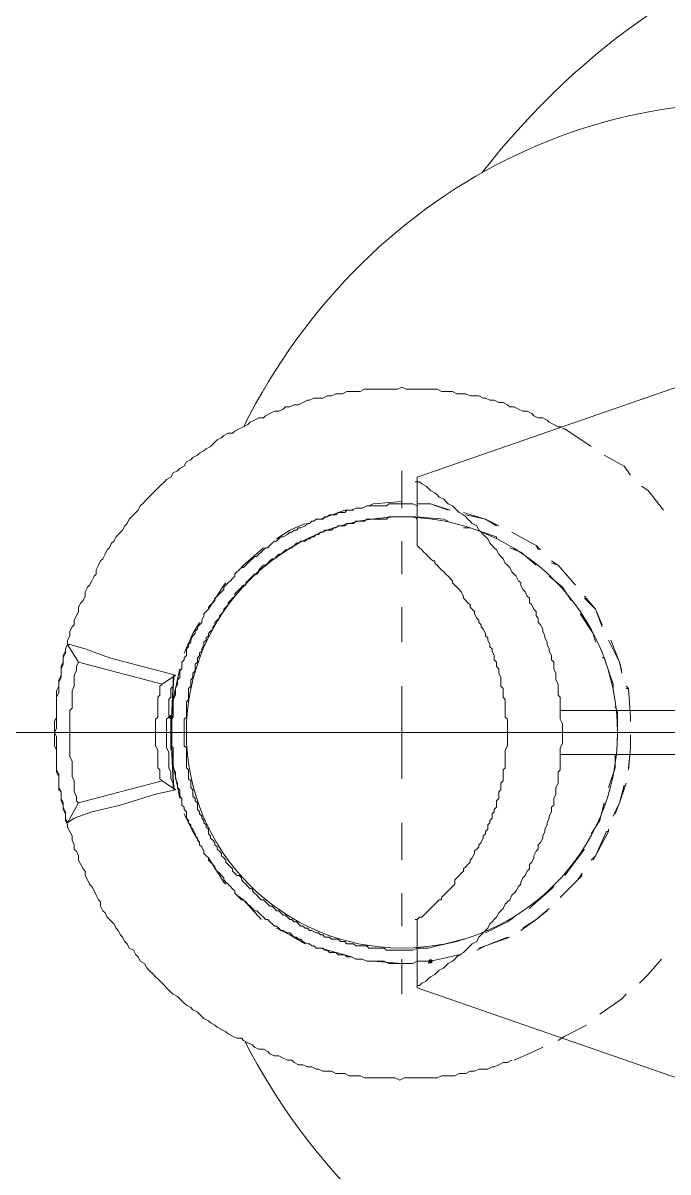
# Model space of a CAD drawing. Header units: millimetres. Extents: x 89051 to 218395, y -330386 to -125649.
# Drawn here: x 92514.2 to 92549.7, y -127045.3 to -126982.1 of the extents above; entities that cross this region are included whole.
import ezdxf

# ---------------------------------------------------------------- set-up
doc = ezdxf.new("R2010")
doc.units = ezdxf.units.MM
doc.header["$LTSCALE"] = 13
for name, pattern in [('1 实线', [0]), ('ACAD_ISO04W100', [30, 24, -3, 0, -3]), ('CENTER', [50.8, 31.75, -6.35, 6.35, -6.35])]:
    doc.linetypes.add(name, pattern=pattern)
doc.layers.get('0').update_dxf_attribs({"color": 1, "linetype": 'CENTER'})
doc.layers.add('C00-00-00', color=7, linetype='Continuous')
doc.layers.add('C00-00-FF', color=5, linetype='Continuous', true_color=0x0000ff)
doc.layers.add('标注、文本', color=3, linetype='Continuous', lineweight=25)

msp = doc.modelspace()

# ---------------------------------------------------------------- hatches: boundary and pattern name
at = {"layer": 'C00-00-00'}
h = msp.add_hatch(color=256, dxfattribs=at)
h.dxf.hatch_style = 2
h.paths.add_polyline_path([(92522.426, -127020.23), (92522.391, -127020.316), (92522.305, -127020.351), (92522.22, -127020.316), (92522.184, -127020.23), (92522.22, -127020.145), (92522.305, -127020.109), (92522.391, -127020.145)])
h = msp.add_hatch(color=256, dxfattribs=at)
h.dxf.hatch_style = 2
h.paths.add_polyline_path([(92536.705, -127033.662), (92536.67, -127033.748), (92536.584, -127033.783), (92536.499, -127033.748), (92536.463, -127033.662), (92536.499, -127033.577), (92536.584, -127033.541), (92536.67, -127033.577)])

# ---------------------------------------------------------------- linework, layer by layer
at = {"color": 7, "linetype": '1 实线', "lineweight": 0}
for centre, major_axis, ratio, start_param, end_param in [((92568.998, -127021.077), (0, 45.983), 0.866025, 2.304713, 7.120065), ((92553.767, -127021.077), (0, -34.608), 0.908418, 5.225125, 10.48821)]:
    msp.add_ellipse(centre, major_axis=major_axis, ratio=ratio, start_param=start_param, end_param=end_param, dxfattribs=at)
at = {"layer": 'C00-00-00', "lineweight": 15}
for points in [[(92558.85, -126999.054), (92535.858, -127007.04)], [(92543.845, -127004.257), (92543.603, -127004.257), (92543.361, -127004.136), (92543.119, -127004.015), (92542.998, -127003.894), (92542.756, -127003.773), (92542.514, -127003.773), (92542.272, -127003.652), (92542.151, -127003.531), (92541.909, -127003.41), (92541.667, -127003.41), (92541.424, -127003.289), (92541.182, -127003.168), (92540.94, -127003.168), (92540.819, -127003.047), (92540.577, -127002.926), (92540.335, -127002.926), (92540.093, -127002.805), (92539.851, -127002.805), (92539.609, -127002.684), (92539.488, -127002.684), (92539.246, -127002.563), (92539.004, -127002.563), (92538.762, -127002.563), (92538.52, -127002.442), (92538.278, -127002.442), (92538.036, -127002.442), (92537.794, -127002.321), (92537.552, -127002.321), (92537.31, -127002.321), (92537.189, -127002.321), (92536.947, -127002.2), (92536.705, -127002.2), (92536.463, -127002.2), (92536.221, -127002.2), (92535.979, -127002.2), (92535.737, -127002.2), (92535.495, -127002.2), (92535.253, -127002.2), (92535.011, -127002.079), (92534.769, -127002.2), (92534.527, -127002.2), (92534.406, -127002.2), (92534.164, -127002.2), (92533.922, -127002.2), (92533.68, -127002.2), (92533.438, -127002.2), (92533.196, -127002.2), (92532.954, -127002.2), (92532.712, -127002.321), (92532.47, -127002.321), (92532.228, -127002.321), (92531.986, -127002.321), (92531.744, -127002.442), (92531.623, -127002.442), (92531.381, -127002.442), (92531.139, -127002.563), (92530.897, -127002.563), (92530.655, -127002.684), (92530.413, -127002.684), (92530.171, -127002.684), (92529.929, -127002.805), (92529.808, -127002.805), (92529.566, -127002.926), (92529.324, -127003.047), (92529.082, -127003.047), (92528.84, -127003.168), (92528.598, -127003.168), (92528.477, -127003.289), (92528.235, -127003.41), (92527.993, -127003.41), (92527.751, -127003.531), (92527.509, -127003.652), (92527.388, -127003.773), (92527.146, -127003.773), (92526.904, -127003.894), (92526.662, -127004.015), (92526.541, -127004.136), (92526.299, -127004.257), (92526.057, -127004.378), (92525.815, -127004.499), (92525.694, -127004.62), (92525.451, -127004.62), (92525.209, -127004.741), (92525.088, -127004.862), (92524.846, -127004.983), (92524.725, -127005.104), (92524.483, -127005.346), (92524.241, -127005.467), (92524.12, -127005.588), (92523.878, -127005.709), (92523.757, -127005.83), (92523.515, -127005.951), (92523.394, -127006.072), (92523.152, -127006.193), (92523.031, -127006.435), (92522.789, -127006.556), (92522.668, -127006.677), (92522.426, -127006.798), (92522.305, -127007.04), (92522.063, -127007.161), (92521.942, -127007.282), (92521.7, -127007.524), (92521.579, -127007.645), (92521.458, -127007.766), (92521.216, -127008.008), (92521.095, -127008.129), (92520.974, -127008.25), (92520.732, -127008.493), (92520.611, -127008.614), (92520.49, -127008.856), (92520.369, -127008.977), (92520.127, -127009.219), (92520.006, -127009.34), (92519.885, -127009.582), (92519.764, -127009.703), (92519.643, -127009.945), (92519.522, -127010.066), (92519.28, -127010.308), (92519.159, -127010.55), (92519.038, -127010.671), (92518.917, -127010.913), (92518.796, -127011.034), (92518.675, -127011.276), (92518.554, -127011.518), (92518.433, -127011.639), (92518.312, -127011.881), (92518.191, -127012.123), (92518.191, -127012.365), (92518.07, -127012.486), (92517.949, -127012.728), (92517.828, -127012.97), (92517.707, -127013.091), (92517.586, -127013.333), (92517.586, -127013.575), (92517.465, -127013.817), (92517.344, -127013.938), (92517.223, -127014.18), (92517.223, -127014.422), (92517.102, -127014.664), (92516.981, -127014.906), (92516.981, -127015.148), (92516.86, -127015.269), (92516.739, -127015.511), (92516.739, -127015.753), (92516.618, -127015.995), (92516.618, -127016.237), (92516.497, -127016.479), (92516.497, -127016.6), (92516.376, -127016.842), (92516.376, -127017.084), (92516.376, -127017.326), (92516.255, -127017.568), (92516.255, -127017.81), (92516.255, -127018.052), (92516.134, -127018.294), (92516.134, -127018.536), (92516.134, -127018.778), (92516.134, -127018.899), (92516.013, -127019.141), (92516.013, -127019.383), (92516.013, -127019.625), (92516.013, -127019.867), (92516.013, -127020.109), (92516.013, -127020.351), (92516.013, -127020.593), (92516.013, -127020.835), (92515.892, -127021.077), (92516.013, -127021.319), (92516.013, -127021.561), (92516.013, -127021.682), (92516.013, -127021.924), (92516.013, -127022.166), (92516.013, -127022.408), (92516.013, -127022.65), (92516.013, -127022.892), (92516.013, -127023.134), (92516.134, -127023.376), (92516.134, -127023.618), (92516.134, -127023.86), (92516.134, -127024.102), (92516.255, -127024.345), (92516.255, -127024.466), (92516.255, -127024.708), (92516.376, -127024.95), (92516.376, -127025.192), (92516.497, -127025.434), (92516.497, -127025.676), (92516.497, -127025.918), (92516.618, -127026.16), (92516.618, -127026.281), (92516.739, -127026.523), (92516.86, -127026.765), (92516.86, -127027.007), (92516.981, -127027.249), (92516.981, -127027.491), (92517.102, -127027.612), (92517.223, -127027.854), (92517.223, -127028.096), (92517.344, -127028.338), (92517.465, -127028.58), (92517.586, -127028.701), (92517.586, -127028.943), (92517.707, -127029.185), (92517.828, -127029.427), (92517.949, -127029.548), (92518.07, -127029.79), (92518.191, -127030.032), (92518.312, -127030.274), (92518.433, -127030.395), (92518.433, -127030.637), (92518.554, -127030.879), (92518.675, -127031), (92518.796, -127031.242), (92518.917, -127031.363), (92519.159, -127031.605), (92519.28, -127031.847), (92519.401, -127031.968), (92519.522, -127032.21), (92519.643, -127032.331), (92519.764, -127032.573), (92519.885, -127032.694), (92520.006, -127032.936), (92520.248, -127033.057), (92520.369, -127033.299), (92520.49, -127033.42), (92520.611, -127033.662), (92520.853, -127033.783), (92520.974, -127034.025), (92521.095, -127034.146), (92521.337, -127034.388), (92521.458, -127034.509), (92521.579, -127034.63), (92521.821, -127034.872), (92521.942, -127034.993), (92522.063, -127035.114), (92522.305, -127035.356), (92522.426, -127035.477), (92522.668, -127035.598), (92522.789, -127035.719), (92523.031, -127035.961), (92523.152, -127036.082), (92523.394, -127036.203), (92523.515, -127036.324), (92523.757, -127036.445), (92523.878, -127036.566), (92524.12, -127036.808), (92524.362, -127036.929), (92524.483, -127037.05), (92524.725, -127037.171), (92524.846, -127037.292), (92525.088, -127037.413), (92525.33, -127037.534), (92525.451, -127037.655), (92525.694, -127037.776), (92525.936, -127037.897), (92526.178, -127037.897), (92526.299, -127038.018), (92526.541, -127038.139), (92526.783, -127038.26), (92526.904, -127038.381), (92527.146, -127038.502), (92527.388, -127038.502), (92527.63, -127038.623), (92527.751, -127038.744), (92527.993, -127038.865), (92528.235, -127038.865), (92528.477, -127038.986), (92528.719, -127039.107), (92528.961, -127039.107), (92529.082, -127039.228), (92529.324, -127039.349), (92529.566, -127039.349), (92529.808, -127039.47), (92530.05, -127039.47), (92530.292, -127039.591), (92530.413, -127039.591), (92530.655, -127039.712), (92530.897, -127039.712), (92531.139, -127039.712), (92531.381, -127039.833), (92531.623, -127039.833), (92531.865, -127039.833), (92532.107, -127039.954), (92532.349, -127039.954), (92532.591, -127039.954), (92532.712, -127039.954), (92532.954, -127040.075), (92533.196, -127040.075), (92533.438, -127040.075), (92533.68, -127040.075), (92533.922, -127040.075), (92534.164, -127040.075), (92534.406, -127040.075), (92534.648, -127040.075), (92534.89, -127040.197), (92535.132, -127040.075), (92535.374, -127040.075), (92535.495, -127040.075), (92535.737, -127040.075), (92535.979, -127040.075), (92536.221, -127040.075), (92536.463, -127040.075), (92536.705, -127040.075), (92536.947, -127040.075), (92537.189, -127039.954), (92537.431, -127039.954), (92537.673, -127039.954), (92537.915, -127039.954), (92538.157, -127039.833), (92538.278, -127039.833), (92538.52, -127039.833), (92538.762, -127039.712), (92539.004, -127039.712), (92539.246, -127039.591), (92539.488, -127039.591), (92539.73, -127039.591), (92539.972, -127039.47), (92540.093, -127039.47), (92540.335, -127039.349), (92540.577, -127039.228), (92540.819, -127039.228), (92541.061, -127039.107)], [(92543.966, -127004.378), (92543.845, -127004.378)], [(92545.418, -127005.346), (92543.966, -127004.378)], [(92547.233, -127006.435), (92546.144, -127005.83)], [(92547.596, -127006.919), (92547.233, -127006.435)], [(92535.858, -127034.993), (92535.979, -127034.993), (92536.1, -127034.872), (92536.342, -127034.751), (92536.463, -127034.63), (92536.584, -127034.509), (92536.826, -127034.388), (92536.947, -127034.267), (92537.068, -127034.146), (92537.31, -127034.025), (92537.431, -127033.904), (92537.552, -127033.783), (92537.794, -127033.662), (92537.915, -127033.541), (92538.036, -127033.42), (92538.157, -127033.299), (92538.399, -127033.178), (92538.52, -127033.057), (92538.641, -127032.936), (92538.762, -127032.815), (92538.883, -127032.694), (92539.125, -127032.573), (92539.246, -127032.331), (92539.367, -127032.21), (92539.488, -127032.089), (92539.609, -127031.968), (92539.73, -127031.847), (92539.851, -127031.605), (92539.972, -127031.484), (92540.093, -127031.363), (92540.214, -127031.242), (92540.335, -127031), (92540.456, -127030.879), (92540.577, -127030.758), (92540.698, -127030.516), (92540.819, -127030.395), (92540.94, -127030.274), (92541.061, -127030.032), (92541.182, -127029.911), (92541.303, -127029.79), (92541.424, -127029.548), (92541.546, -127029.427), (92541.546, -127029.306), (92541.667, -127029.064), (92541.788, -127028.943), (92541.909, -127028.701), (92542.03, -127028.58), (92542.03, -127028.338), (92542.151, -127028.217), (92542.272, -127027.975), (92542.272, -127027.854), (92542.393, -127027.612), (92542.514, -127027.491), (92542.514, -127027.249), (92542.635, -127027.128), (92542.756, -127026.886), (92542.756, -127026.765), (92542.877, -127026.523), (92542.877, -127026.402), (92542.998, -127026.16), (92542.998, -127026.039), (92543.119, -127025.797), (92543.119, -127025.676), (92543.24, -127025.434), (92543.24, -127025.192), (92543.361, -127025.071), (92543.361, -127024.829), (92543.361, -127024.708), (92543.482, -127024.466), (92543.482, -127024.224), (92543.482, -127024.102), (92543.603, -127023.86), (92543.603, -127023.739), (92543.603, -127023.497), (92543.603, -127023.255), (92543.724, -127023.134), (92543.724, -127022.892), (92543.724, -127022.771), (92543.724, -127022.529), (92543.724, -127022.287), (92543.724, -127022.166), (92543.724, -127021.924), (92543.845, -127021.682), (92543.845, -127021.561), (92543.845, -127021.319), (92543.845, -127021.198), (92543.845, -127020.956), (92543.845, -127020.714), (92543.845, -127020.593), (92543.724, -127020.351), (92543.724, -127020.109), (92543.724, -127019.988), (92543.724, -127019.746), (92543.724, -127019.504), (92543.724, -127019.383), (92543.724, -127019.141), (92543.603, -127019.02), (92543.603, -127018.778), (92543.603, -127018.536), (92543.603, -127018.415), (92543.482, -127018.173), (92543.482, -127018.052), (92543.482, -127017.81), (92543.361, -127017.568), (92543.361, -127017.447), (92543.361, -127017.205), (92543.24, -127017.084), (92543.24, -127016.842), (92543.119, -127016.6), (92543.119, -127016.479), (92542.998, -127016.237), (92542.998, -127016.116), (92542.877, -127015.874), (92542.877, -127015.753), (92542.756, -127015.511), (92542.756, -127015.39), (92542.635, -127015.148), (92542.514, -127015.027), (92542.514, -127014.785), (92542.393, -127014.664), (92542.393, -127014.422), (92542.272, -127014.301), (92542.151, -127014.059), (92542.03, -127013.938), (92542.03, -127013.696), (92541.909, -127013.575), (92541.788, -127013.333), (92541.667, -127013.212), (92541.546, -127012.97), (92541.546, -127012.849), (92541.424, -127012.728), (92541.303, -127012.486), (92541.182, -127012.365), (92541.061, -127012.244), (92540.94, -127012.002), (92540.819, -127011.881), (92540.698, -127011.76), (92540.577, -127011.518), (92540.456, -127011.397), (92540.335, -127011.276), (92540.214, -127011.034), (92540.093, -127010.913), (92539.972, -127010.792), (92539.851, -127010.671), (92539.73, -127010.429), (92539.609, -127010.308), (92539.488, -127010.187), (92539.367, -127010.066), (92539.246, -127009.945), (92539.125, -127009.703), (92538.883, -127009.582), (92538.762, -127009.461), (92538.641, -127009.34), (92538.52, -127009.219), (92538.399, -127009.098), (92538.157, -127008.977), (92538.036, -127008.856), (92537.915, -127008.735), (92537.794, -127008.614), (92537.552, -127008.493), (92537.431, -127008.372), (92537.31, -127008.25), (92537.068, -127008.129), (92536.947, -127008.008), (92536.826, -127007.887), (92536.584, -127007.766), (92536.463, -127007.645), (92536.342, -127007.524), (92536.1, -127007.403), (92535.979, -127007.282), (92535.858, -127007.282), (92535.737, -127007.282)], [(92535.858, -127007.04), (92535.858, -127007.161)], [(92535.858, -127007.161), (92535.858, -127010.792)], [(92548.564, -127007.766), (92548.201, -127007.524)], [(92549.411, -127008.856), (92548.564, -127007.766)], [(92535.858, -127033.662), (92535.616, -127033.783), (92535.495, -127033.783), (92535.374, -127033.783), (92535.132, -127033.783), (92535.011, -127033.783), (92534.89, -127033.783), (92534.769, -127033.783), (92534.527, -127033.783), (92534.406, -127033.783), (92534.285, -127033.783), (92534.043, -127033.662), (92533.922, -127033.662), (92533.801, -127033.662), (92533.68, -127033.662), (92533.438, -127033.662), (92533.317, -127033.662), (92533.196, -127033.662), (92533.075, -127033.662), (92532.833, -127033.541), (92532.712, -127033.541), (92532.591, -127033.541), (92532.47, -127033.541), (92532.228, -127033.42), (92532.107, -127033.42), (92531.986, -127033.42), (92531.865, -127033.299), (92531.623, -127033.299), (92531.502, -127033.299), (92531.381, -127033.178), (92531.26, -127033.178), (92531.018, -127033.178), (92530.897, -127033.057), (92530.776, -127033.057), (92530.655, -127032.936), (92530.534, -127032.936), (92530.292, -127032.936), (92530.171, -127032.815), (92530.05, -127032.815), (92529.929, -127032.694), (92529.808, -127032.694), (92529.566, -127032.573), (92529.445, -127032.452), (92529.324, -127032.452), (92529.203, -127032.331), (92529.082, -127032.331), (92528.961, -127032.21), (92528.84, -127032.089), (92528.719, -127032.089), (92528.477, -127031.968), (92528.356, -127031.968), (92528.235, -127031.847), (92528.114, -127031.726), (92527.993, -127031.726), (92527.872, -127031.605), (92527.751, -127031.484), (92527.63, -127031.363), (92527.509, -127031.363), (92527.388, -127031.242), (92527.267, -127031.121), (92527.146, -127031), (92527.025, -127030.879), (92526.904, -127030.879), (92526.783, -127030.758), (92526.662, -127030.637), (92526.541, -127030.516), (92526.42, -127030.395), (92526.299, -127030.274), (92526.178, -127030.274), (92526.057, -127030.153), (92525.936, -127030.032), (92525.815, -127029.911), (92525.815, -127029.79), (92525.694, -127029.669), (92525.572, -127029.548), (92525.451, -127029.427), (92525.33, -127029.306), (92525.209, -127029.185), (92525.209, -127029.064), (92525.088, -127028.943), (92524.967, -127028.822), (92524.846, -127028.701), (92524.725, -127028.58), (92524.725, -127028.459), (92524.604, -127028.338), (92524.483, -127028.217), (92524.362, -127028.096), (92524.362, -127027.975), (92524.241, -127027.854), (92524.12, -127027.733), (92524.12, -127027.612), (92523.999, -127027.37), (92523.878, -127027.249), (92523.878, -127027.128), (92523.757, -127027.007), (92523.757, -127026.886), (92523.636, -127026.765), (92523.636, -127026.644), (92523.515, -127026.402), (92523.394, -127026.281), (92523.394, -127026.16), (92523.273, -127026.039), (92523.273, -127025.918), (92523.152, -127025.797), (92523.152, -127025.555), (92523.152, -127025.434), (92523.031, -127025.313), (92523.031, -127025.192), (92522.91, -127025.071), (92522.91, -127024.829), (92522.91, -127024.708), (92522.789, -127024.587), (92522.789, -127024.466), (92522.789, -127024.224), (92522.668, -127024.102), (92522.668, -127023.981), (92522.668, -127023.86), (92522.547, -127023.618), (92522.547, -127023.497), (92522.547, -127023.376), (92522.547, -127023.255), (92522.426, -127023.013), (92522.426, -127022.892), (92522.426, -127022.771), (92522.426, -127022.65), (92522.426, -127022.408), (92522.426, -127022.287), (92522.426, -127022.166), (92522.426, -127021.924), (92522.305, -127021.803), (92522.305, -127021.682), (92522.305, -127021.561), (92522.305, -127021.319), (92522.305, -127021.198), (92522.305, -127021.077), (92522.305, -127020.956), (92522.305, -127020.714), (92522.305, -127020.593), (92522.305, -127020.472), (92522.426, -127020.23), (92522.426, -127020.109), (92522.426, -127019.988), (92522.426, -127019.867), (92522.426, -127019.625), (92522.426, -127019.504), (92522.426, -127019.383), (92522.426, -127019.262), (92522.547, -127019.02), (92522.547, -127018.899), (92522.547, -127018.778), (92522.547, -127018.657), (92522.668, -127018.415), (92522.668, -127018.294), (92522.668, -127018.173), (92522.789, -127018.052), (92522.789, -127017.81), (92522.789, -127017.689), (92522.91, -127017.568), (92522.91, -127017.447), (92522.91, -127017.205), (92523.031, -127017.084), (92523.031, -127016.963), (92523.152, -127016.842), (92523.152, -127016.721), (92523.152, -127016.479), (92523.273, -127016.358), (92523.273, -127016.237), (92523.394, -127016.116), (92523.394, -127015.995), (92523.515, -127015.753), (92523.636, -127015.632), (92523.636, -127015.511), (92523.757, -127015.39), (92523.757, -127015.269), (92523.878, -127015.148), (92523.999, -127015.027), (92523.999, -127014.906), (92524.12, -127014.664), (92524.12, -127014.543), (92524.241, -127014.422), (92524.362, -127014.301), (92524.362, -127014.18), (92524.483, -127014.059), (92524.604, -127013.938), (92524.725, -127013.817), (92524.725, -127013.696), (92524.846, -127013.575), (92524.967, -127013.454), (92525.088, -127013.333), (92525.209, -127013.212), (92525.209, -127013.091), (92525.33, -127012.97), (92525.451, -127012.849), (92525.572, -127012.728), (92525.694, -127012.607), (92525.815, -127012.486), (92525.815, -127012.365), (92525.936, -127012.244), (92526.057, -127012.123), (92526.178, -127012.002), (92526.299, -127012.002), (92526.42, -127011.881), (92526.541, -127011.76), (92526.662, -127011.639), (92526.783, -127011.518), (92526.904, -127011.397), (92527.025, -127011.397), (92527.146, -127011.276), (92527.267, -127011.155), (92527.388, -127011.034), (92527.509, -127010.913), (92527.63, -127010.913), (92527.751, -127010.792), (92527.872, -127010.671), (92527.993, -127010.55), (92528.114, -127010.55), (92528.235, -127010.429), (92528.356, -127010.308), (92528.477, -127010.308), (92528.719, -127010.187), (92528.84, -127010.066), (92528.961, -127010.066), (92529.082, -127009.945), (92529.203, -127009.945), (92529.324, -127009.824), (92529.445, -127009.824), (92529.687, -127009.703), (92529.808, -127009.582), (92529.929, -127009.582), (92530.05, -127009.461), (92530.171, -127009.461), (92530.292, -127009.34), (92530.534, -127009.34), (92530.655, -127009.34), (92530.776, -127009.219), (92530.897, -127009.219), (92531.018, -127009.098), (92531.26, -127009.098), (92531.381, -127009.098), (92531.502, -127008.977), (92531.623, -127008.977), (92531.865, -127008.977), (92531.986, -127008.856), (92532.107, -127008.856), (92532.228, -127008.856), (92532.47, -127008.735), (92532.591, -127008.735), (92532.712, -127008.735), (92532.833, -127008.735), (92533.075, -127008.614), (92533.196, -127008.614), (92533.317, -127008.614), (92533.438, -127008.614), (92533.68, -127008.614), (92533.801, -127008.614), (92533.922, -127008.614), (92534.164, -127008.614), (92534.285, -127008.493), (92534.406, -127008.493), (92534.527, -127008.493), (92534.769, -127008.493), (92534.89, -127008.493), (92535.011, -127008.493), (92535.132, -127008.493), (92535.374, -127008.493), (92535.495, -127008.493), (92535.616, -127008.493), (92535.858, -127008.614)], [(92533.196, -127008.614), (92533.438, -127008.493)], [(92533.438, -127008.493), (92535.011, -127008.372)], [(92535.011, -127008.372), (92535.011, -127008.493)], [(92535.858, -127008.493), (92536.584, -127008.493)], [(92535.979, -127008.493), (92536.584, -127008.493)], [(92536.584, -127008.493), (92537.673, -127008.856)], [(92536.584, -127008.493), (92537.552, -127008.856)], [(92535.858, -127032.936), (92535.616, -127033.057), (92535.495, -127033.057), (92535.374, -127033.057), (92535.253, -127033.057), (92535.011, -127033.057), (92534.89, -127033.057), (92534.769, -127033.057), (92534.648, -127033.057), (92534.527, -127033.057), (92534.285, -127033.057), (92534.164, -127033.057), (92534.043, -127032.936), (92533.922, -127032.936), (92533.801, -127032.936), (92533.559, -127032.936), (92533.438, -127032.936), (92533.317, -127032.936), (92533.196, -127032.936), (92533.075, -127032.815), (92532.833, -127032.815), (92532.712, -127032.815), (92532.591, -127032.815), (92532.47, -127032.815), (92532.349, -127032.694), (92532.228, -127032.694), (92531.986, -127032.694), (92531.865, -127032.573), (92531.744, -127032.573), (92531.623, -127032.573), (92531.502, -127032.452), (92531.381, -127032.452), (92531.139, -127032.452), (92531.018, -127032.331), (92530.897, -127032.331), (92530.776, -127032.331), (92530.655, -127032.21), (92530.534, -127032.21), (92530.413, -127032.089), (92530.292, -127032.089), (92530.05, -127031.968), (92529.929, -127031.968), (92529.808, -127031.847), (92529.687, -127031.847), (92529.566, -127031.726), (92529.445, -127031.726), (92529.324, -127031.605), (92529.203, -127031.484), (92529.082, -127031.484), (92528.961, -127031.363), (92528.84, -127031.363), (92528.719, -127031.242), (92528.598, -127031.121), (92528.477, -127031.121), (92528.356, -127031), (92528.235, -127030.879), (92528.114, -127030.879), (92527.993, -127030.758), (92527.872, -127030.637), (92527.751, -127030.637), (92527.63, -127030.516), (92527.509, -127030.395), (92527.388, -127030.274), (92527.267, -127030.274), (92527.146, -127030.153), (92527.025, -127030.032), (92526.904, -127029.911), (92526.783, -127029.79), (92526.783, -127029.669), (92526.662, -127029.669), (92526.541, -127029.548), (92526.42, -127029.427), (92526.299, -127029.306), (92526.178, -127029.185), (92526.178, -127029.064), (92526.057, -127028.943), (92525.936, -127028.943), (92525.815, -127028.822), (92525.694, -127028.701), (92525.694, -127028.58), (92525.572, -127028.459), (92525.451, -127028.338), (92525.33, -127028.217), (92525.33, -127028.096), (92525.209, -127027.975), (92525.088, -127027.854), (92525.088, -127027.733), (92524.967, -127027.612), (92524.846, -127027.491), (92524.846, -127027.37), (92524.725, -127027.249), (92524.725, -127027.128), (92524.604, -127027.007), (92524.483, -127026.886), (92524.483, -127026.765), (92524.362, -127026.644), (92524.362, -127026.402), (92524.241, -127026.281), (92524.241, -127026.16), (92524.12, -127026.039), (92524.12, -127025.918), (92523.999, -127025.797), (92523.999, -127025.676), (92523.878, -127025.555), (92523.878, -127025.434), (92523.757, -127025.313), (92523.757, -127025.071), (92523.757, -127024.95), (92523.636, -127024.829), (92523.636, -127024.708), (92523.515, -127024.587), (92523.515, -127024.466), (92523.515, -127024.224), (92523.394, -127024.102), (92523.394, -127023.981), (92523.394, -127023.86), (92523.394, -127023.739), (92523.273, -127023.618), (92523.273, -127023.376), (92523.273, -127023.255), (92523.273, -127023.134), (92523.152, -127023.013), (92523.152, -127022.892), (92523.152, -127022.65), (92523.152, -127022.529), (92523.152, -127022.408), (92523.152, -127022.287), (92523.152, -127022.166), (92523.152, -127021.924), (92523.031, -127021.803), (92523.031, -127021.682), (92523.031, -127021.561), (92523.031, -127021.44), (92523.031, -127021.198), (92523.031, -127021.077), (92523.031, -127020.956), (92523.031, -127020.835), (92523.031, -127020.714), (92523.031, -127020.472), (92523.031, -127020.351), (92523.152, -127020.23), (92523.152, -127020.109), (92523.152, -127019.988), (92523.152, -127019.746), (92523.152, -127019.625), (92523.152, -127019.504), (92523.152, -127019.383), (92523.273, -127019.262), (92523.273, -127019.02), (92523.273, -127018.899), (92523.273, -127018.778), (92523.273, -127018.657), (92523.394, -127018.536), (92523.394, -127018.415), (92523.394, -127018.173), (92523.515, -127018.052), (92523.515, -127017.931), (92523.515, -127017.81), (92523.636, -127017.689), (92523.636, -127017.568), (92523.636, -127017.326), (92523.757, -127017.205), (92523.757, -127017.084), (92523.757, -127016.963), (92523.878, -127016.842), (92523.878, -127016.721), (92523.999, -127016.6), (92523.999, -127016.479), (92524.12, -127016.237), (92524.12, -127016.116), (92524.241, -127015.995), (92524.241, -127015.874), (92524.362, -127015.753), (92524.362, -127015.632), (92524.483, -127015.511), (92524.604, -127015.39), (92524.604, -127015.269), (92524.725, -127015.148), (92524.725, -127015.027), (92524.846, -127014.906), (92524.967, -127014.785), (92524.967, -127014.664), (92525.088, -127014.543), (92525.209, -127014.422), (92525.209, -127014.301), (92525.33, -127014.18), (92525.451, -127014.059), (92525.451, -127013.938), (92525.572, -127013.817), (92525.694, -127013.696), (92525.815, -127013.575), (92525.815, -127013.454), (92525.936, -127013.333), (92526.057, -127013.212), (92526.178, -127013.091), (92526.299, -127012.97), (92526.42, -127012.97), (92526.42, -127012.849), (92526.541, -127012.728), (92526.662, -127012.607), (92526.783, -127012.486), (92526.904, -127012.365), (92527.025, -127012.365), (92527.146, -127012.244), (92527.146, -127012.123), (92527.267, -127012.002), (92527.388, -127011.881), (92527.509, -127011.881), (92527.63, -127011.76), (92527.751, -127011.639), (92527.872, -127011.518), (92527.993, -127011.518), (92528.114, -127011.397), (92528.235, -127011.276), (92528.356, -127011.276), (92528.477, -127011.155), (92528.598, -127011.034), (92528.719, -127011.034), (92528.84, -127010.913), (92528.961, -127010.913), (92529.082, -127010.792), (92529.203, -127010.671), (92529.324, -127010.671), (92529.445, -127010.55), (92529.687, -127010.55), (92529.808, -127010.429), (92529.929, -127010.429), (92530.05, -127010.308), (92530.171, -127010.308), (92530.292, -127010.187), (92530.413, -127010.187), (92530.534, -127010.066), (92530.655, -127010.066), (92530.776, -127009.945), (92531.018, -127009.945), (92531.139, -127009.945), (92531.26, -127009.824), (92531.381, -127009.824), (92531.502, -127009.703), (92531.623, -127009.703), (92531.865, -127009.703), (92531.986, -127009.582), (92532.107, -127009.582), (92532.228, -127009.582), (92532.349, -127009.582), (92532.47, -127009.461), (92532.712, -127009.461), (92532.833, -127009.461), (92532.954, -127009.461), (92533.075, -127009.34), (92533.196, -127009.34), (92533.438, -127009.34), (92533.559, -127009.34), (92533.68, -127009.34), (92533.801, -127009.34), (92533.922, -127009.34), (92534.164, -127009.34), (92534.285, -127009.219), (92534.406, -127009.219), (92534.527, -127009.219), (92534.648, -127009.219), (92534.89, -127009.219), (92535.011, -127009.219), (92535.132, -127009.219), (92535.253, -127009.219), (92535.374, -127009.219), (92535.616, -127009.219), (92535.737, -127009.219), (92535.858, -127009.34)], [(92530.534, -127009.34), (92531.865, -127008.856)], [(92531.865, -127008.856), (92532.349, -127008.856)], [(92535.858, -127009.219), (92537.31, -127009.34)], [(92538.399, -127008.977), (92539.609, -127009.34)], [(92538.52, -127009.098), (92539.609, -127009.34)], [(92528.84, -127009.945), (92529.687, -127009.582)], [(92537.31, -127009.34), (92537.552, -127009.461)], [(92538.399, -127009.824), (92538.762, -127009.824)], [(92538.762, -127009.824), (92540.214, -127010.308)], [(92539.609, -127009.34), (92540.335, -127009.703)], [(92539.609, -127009.34), (92540.214, -127009.703)], [(92528.114, -127010.429), (92528.84, -127009.945)], [(92540.214, -127010.308), (92540.214, -127010.429)], [(92541.061, -127010.066), (92542.393, -127010.792)], [(92541.061, -127010.066), (92542.393, -127010.792)], [(92526.299, -127011.881), (92527.388, -127010.913)], [(92535.858, -127010.792), (92535.979, -127010.913), (92536.1, -127011.034), (92536.221, -127011.155), (92536.342, -127011.276), (92536.463, -127011.397), (92536.584, -127011.518), (92536.705, -127011.639), (92536.826, -127011.639), (92536.826, -127011.76), (92536.947, -127011.881), (92537.068, -127012.002), (92537.189, -127012.123), (92537.31, -127012.244), (92537.431, -127012.365), (92537.552, -127012.486), (92537.673, -127012.607), (92537.794, -127012.728), (92537.794, -127012.849), (92537.915, -127012.97), (92538.036, -127013.091), (92538.157, -127013.212), (92538.278, -127013.333), (92538.399, -127013.575), (92538.399, -127013.696), (92538.52, -127013.817), (92538.641, -127013.938), (92538.762, -127014.059), (92538.762, -127014.18), (92538.883, -127014.301), (92539.004, -127014.422), (92539.004, -127014.543), (92539.125, -127014.785), (92539.246, -127014.906), (92539.246, -127015.027), (92539.367, -127015.148), (92539.367, -127015.269), (92539.488, -127015.39), (92539.609, -127015.632), (92539.609, -127015.753), (92539.73, -127015.874), (92539.73, -127015.995), (92539.851, -127016.237), (92539.851, -127016.358), (92539.972, -127016.479), (92539.972, -127016.6), (92540.093, -127016.842), (92540.093, -127016.963), (92540.093, -127017.084), (92540.214, -127017.205), (92540.214, -127017.447), (92540.335, -127017.568), (92540.335, -127017.689), (92540.335, -127017.81), (92540.456, -127018.052), (92540.456, -127018.173), (92540.456, -127018.294), (92540.456, -127018.536), (92540.577, -127018.657), (92540.577, -127018.778), (92540.577, -127019.02), (92540.577, -127019.141), (92540.698, -127019.262), (92540.698, -127019.383), (92540.698, -127019.625), (92540.698, -127019.746), (92540.698, -127019.867), (92540.698, -127020.109), (92540.698, -127020.23), (92540.819, -127020.351), (92540.819, -127020.593), (92540.819, -127020.714), (92540.819, -127020.835), (92540.819, -127021.077), (92540.819, -127021.198), (92540.819, -127021.319), (92540.819, -127021.561), (92540.819, -127021.682), (92540.819, -127021.803), (92540.698, -127022.045), (92540.698, -127022.166), (92540.698, -127022.287), (92540.698, -127022.529), (92540.698, -127022.65), (92540.698, -127022.771), (92540.698, -127023.013), (92540.577, -127023.134), (92540.577, -127023.255), (92540.577, -127023.497), (92540.577, -127023.618), (92540.577, -127023.739), (92540.456, -127023.86), (92540.456, -127024.102), (92540.456, -127024.224), (92540.335, -127024.345), (92540.335, -127024.587), (92540.335, -127024.708), (92540.214, -127024.829), (92540.214, -127024.95), (92540.214, -127025.192), (92540.093, -127025.313), (92540.093, -127025.434), (92539.972, -127025.555), (92539.972, -127025.797), (92539.851, -127025.918), (92539.851, -127026.039), (92539.73, -127026.16), (92539.73, -127026.402), (92539.609, -127026.523), (92539.609, -127026.644), (92539.488, -127026.765), (92539.488, -127026.886), (92539.367, -127027.128), (92539.246, -127027.249), (92539.246, -127027.37), (92539.125, -127027.491), (92539.004, -127027.612), (92539.004, -127027.733), (92538.883, -127027.975), (92538.762, -127028.096), (92538.762, -127028.217), (92538.641, -127028.338), (92538.52, -127028.459), (92538.399, -127028.58), (92538.399, -127028.701), (92538.278, -127028.822), (92538.157, -127028.943), (92538.036, -127029.064), (92537.915, -127029.185), (92537.915, -127029.427), (92537.794, -127029.548), (92537.673, -127029.669), (92537.552, -127029.79), (92537.431, -127029.911), (92537.31, -127030.032), (92537.189, -127030.153), (92537.189, -127030.274), (92537.068, -127030.274), (92536.947, -127030.395), (92536.826, -127030.516), (92536.705, -127030.637), (92536.584, -127030.758), (92536.463, -127030.879), (92536.342, -127031), (92536.221, -127031.121), (92536.1, -127031.242), (92535.979, -127031.242), (92535.858, -127031.363), (92535.737, -127031.363)], [(92540.94, -127010.913), (92541.546, -127011.155)], [(92542.393, -127010.792), (92542.635, -127011.034)], [(92542.393, -127010.792), (92542.514, -127011.034)], [(92541.546, -127011.155), (92542.393, -127011.881)], [(92543.24, -127011.639), (92543.603, -127011.881)], [(92526.057, -127012.123), (92526.299, -127011.881)], [(92543.24, -127011.76), (92543.603, -127011.881)], [(92543.603, -127011.881), (92544.571, -127012.97)], [(92543.603, -127011.881), (92544.45, -127012.849)], [(92524.362, -127014.301), (92525.209, -127012.97)], [(92525.209, -127012.97), (92525.33, -127012.849)], [(92543.119, -127012.486), (92543.845, -127013.091)], [(92543.845, -127013.091), (92544.329, -127013.817)], [(92545.055, -127013.575), (92545.66, -127014.301)], [(92545.055, -127013.696), (92545.66, -127014.301)], [(92544.813, -127014.543), (92545.539, -127015.632)], [(92545.66, -127014.301), (92546.023, -127015.269)], [(92545.66, -127014.301), (92546.023, -127015.148)], [(92523.515, -127015.632), (92523.878, -127015.027)], [(92523.031, -127016.721), (92523.515, -127015.632)], [(92545.539, -127015.632), (92545.66, -127016.116)], [(92546.386, -127015.995), (92546.991, -127017.205)], [(92546.507, -127015.995), (92546.991, -127017.205)], [(92516.618, -127016.237), (92516.497, -127016.479), (92516.497, -127016.721), (92516.376, -127016.963), (92516.376, -127017.205), (92516.255, -127017.447), (92516.255, -127017.689), (92516.255, -127017.931), (92516.134, -127018.173), (92516.134, -127018.294), (92516.134, -127018.536), (92516.013, -127018.778), (92516.013, -127019.02), (92516.013, -127019.262), (92516.013, -127019.504), (92516.013, -127019.746), (92516.013, -127019.988), (92516.013, -127020.23), (92515.892, -127020.472), (92515.892, -127020.714), (92515.892, -127020.956), (92515.892, -127021.198), (92515.892, -127021.319), (92515.892, -127021.561), (92515.892, -127021.803), (92516.013, -127022.045), (92516.013, -127022.287), (92516.013, -127022.529), (92516.013, -127022.771), (92516.013, -127023.013), (92516.013, -127023.255), (92516.134, -127023.497), (92516.134, -127023.739), (92516.134, -127023.981), (92516.134, -127024.224), (92516.255, -127024.345), (92516.255, -127024.587), (92516.255, -127024.829), (92516.376, -127025.071), (92516.376, -127025.313), (92516.497, -127025.555), (92516.497, -127025.797), (92516.618, -127026.039)], [(92517.223, -127017.205), (92516.618, -127016.237)], [(92522.547, -127017.931), (92520.732, -127017.447), (92518.917, -127016.963), (92517.586, -127016.479), (92516.739, -127016.237), (92516.618, -127016.237)], [(92517.223, -127017.205), (92517.102, -127017.447), (92517.102, -127017.689), (92516.981, -127017.931), (92516.981, -127018.173), (92516.981, -127018.415), (92516.981, -127018.536), (92516.86, -127018.778), (92516.86, -127019.02), (92516.86, -127019.262), (92516.86, -127019.504), (92516.86, -127019.746), (92516.739, -127019.867), (92516.739, -127020.109), (92516.739, -127020.351), (92516.739, -127020.593), (92516.739, -127020.835), (92516.739, -127021.077), (92516.739, -127021.198), (92516.739, -127021.44), (92516.739, -127021.682), (92516.739, -127021.924), (92516.739, -127022.166), (92516.739, -127022.408), (92516.86, -127022.65), (92516.86, -127022.771), (92516.86, -127023.013), (92516.86, -127023.255), (92516.86, -127023.497), (92516.981, -127023.739), (92516.981, -127023.981), (92516.981, -127024.102), (92516.981, -127024.345), (92517.102, -127024.587), (92517.102, -127024.829), (92517.223, -127024.95)], [(92521.821, -127018.415), (92517.223, -127017.205)], [(92546.023, -127016.963), (92546.144, -127016.963)], [(92546.144, -127016.963), (92546.628, -127018.415)], [(92546.991, -127017.205), (92547.112, -127017.81)], [(92546.991, -127017.205), (92547.112, -127017.689)], [(92521.821, -127018.415), (92522.547, -127017.931)], [(92522.547, -127024.224), (92522.426, -127024.102), (92522.426, -127023.981), (92522.426, -127023.86), (92522.305, -127023.618), (92522.305, -127023.497), (92522.305, -127023.376), (92522.305, -127023.255), (92522.184, -127023.013), (92522.184, -127022.892), (92522.184, -127022.771), (92522.184, -127022.529), (92522.184, -127022.408), (92522.184, -127022.287), (92522.184, -127022.166), (92522.063, -127021.924), (92522.063, -127021.803), (92522.063, -127021.682), (92522.063, -127021.44), (92522.063, -127021.319), (92522.063, -127021.198), (92522.063, -127020.956), (92522.063, -127020.835), (92522.063, -127020.714), (92522.063, -127020.472), (92522.063, -127020.351), (92522.184, -127020.23), (92522.184, -127020.109), (92522.184, -127019.867), (92522.184, -127019.746), (92522.184, -127019.625), (92522.184, -127019.383), (92522.184, -127019.262), (92522.305, -127019.141), (92522.305, -127019.02), (92522.305, -127018.778), (92522.305, -127018.657), (92522.426, -127018.536), (92522.426, -127018.294), (92522.426, -127018.173), (92522.426, -127018.052), (92522.547, -127017.931)], [(92522.547, -127018.657), (92522.789, -127017.568)], [(92521.821, -127023.739), (92521.7, -127023.618), (92521.7, -127023.497), (92521.7, -127023.255), (92521.7, -127023.134), (92521.579, -127023.013), (92521.579, -127022.771), (92521.579, -127022.65), (92521.579, -127022.529), (92521.579, -127022.287), (92521.579, -127022.166), (92521.579, -127022.045), (92521.458, -127021.803), (92521.458, -127021.682), (92521.458, -127021.561), (92521.458, -127021.319), (92521.458, -127021.198), (92521.458, -127020.956), (92521.458, -127020.835), (92521.458, -127020.714), (92521.458, -127020.472), (92521.458, -127020.351), (92521.579, -127020.23), (92521.579, -127019.988), (92521.579, -127019.867), (92521.579, -127019.746), (92521.579, -127019.504), (92521.579, -127019.383), (92521.579, -127019.141), (92521.7, -127019.02), (92521.7, -127018.899), (92521.7, -127018.657), (92521.7, -127018.536), (92521.821, -127018.415)], [(92522.426, -127019.262), (92522.547, -127018.657)], [(92546.628, -127018.415), (92546.628, -127018.778)], [(92547.354, -127018.536), (92547.475, -127018.657)], [(92547.354, -127018.657), (92547.475, -127018.657)], [(92547.475, -127018.657), (92547.596, -127020.23)], [(92547.475, -127018.657), (92547.596, -127020.23)], [(92543.724, -127019.867), (92559.455, -127019.867)], [(92546.749, -127019.625), (92546.87, -127019.988)], [(92522.305, -127021.924), (92522.305, -127020.23)], [(92546.87, -127019.988), (92546.87, -127021.44)], [(92547.596, -127020.23), (92547.596, -127020.472)], [(92547.596, -127020.23), (92547.596, -127020.351)], [(92547.596, -127021.198), (92547.596, -127021.924)], [(92547.596, -127021.319), (92547.596, -127021.924)], [(92522.305, -127022.045), (92522.305, -127021.924)], [(92543.724, -127022.287), (92559.455, -127022.287)], [(92546.749, -127022.287), (92546.749, -127023.013)], [(92547.596, -127021.924), (92547.475, -127023.134)], [(92547.596, -127021.924), (92547.475, -127023.013)], [(92522.547, -127023.497), (92522.426, -127022.892)], [(92546.749, -127023.013), (92546.386, -127024.102)], [(92517.223, -127024.95), (92521.821, -127023.739)], [(92521.821, -127023.739), (92522.547, -127024.224)], [(92522.789, -127024.708), (92522.547, -127023.497)], [(92516.618, -127026.039), (92516.981, -127025.797), (92517.949, -127025.434), (92519.522, -127025.071), (92521.458, -127024.466), (92522.547, -127024.224)], [(92547.354, -127023.86), (92546.991, -127024.95)], [(92547.233, -127023.981), (92546.991, -127024.95)], [(92517.223, -127024.95), (92516.618, -127026.039)], [(92546.144, -127024.95), (92545.902, -127025.918)], [(92546.991, -127024.95), (92546.628, -127025.676)], [(92546.991, -127024.95), (92546.749, -127025.555)], [(92523.515, -127026.523), (92523.031, -127025.555)], [(92545.902, -127025.918), (92545.418, -127026.644)], [(92523.878, -127027.128), (92523.515, -127026.523)], [(92546.265, -127026.523), (92545.66, -127027.854)], [(92546.386, -127026.523), (92545.66, -127027.854)], [(92546.386, -127026.523), (92546.265, -127026.523)], [(92546.386, -127026.402), (92546.386, -127026.523)], [(92545.055, -127027.491), (92544.329, -127028.459)], [(92525.209, -127029.306), (92524.362, -127027.975)], [(92545.66, -127027.854), (92545.418, -127028.096)], [(92545.66, -127027.854), (92545.539, -127028.096)], [(92544.329, -127028.459), (92543.966, -127028.943)], [(92525.33, -127029.427), (92525.209, -127029.306)], [(92544.692, -127029.185), (92543.724, -127030.153)], [(92544.571, -127029.306), (92543.724, -127030.153)], [(92544.934, -127028.943), (92544.571, -127029.306)], [(92544.934, -127028.822), (92544.692, -127029.185)], [(92526.299, -127030.274), (92525.936, -127030.032)], [(92543.24, -127029.669), (92542.151, -127030.637)], [(92543.361, -127029.548), (92543.24, -127029.669)], [(92527.267, -127031.363), (92526.299, -127030.274)], [(92542.151, -127030.637), (92542.03, -127030.758)], [(92541.182, -127031.242), (92540.819, -127031.484)], [(92543.119, -127030.758), (92542.393, -127031.363)], [(92542.998, -127030.879), (92542.393, -127031.363)], [(92528.84, -127032.21), (92528.114, -127031.847)], [(92535.858, -127031.363), (92535.858, -127034.993)], [(92540.819, -127031.484), (92539.609, -127032.089)], [(92542.393, -127031.363), (92541.546, -127031.968)], [(92542.393, -127031.363), (92541.667, -127031.847)], [(92529.687, -127032.694), (92528.84, -127032.21)], [(92538.036, -127032.573), (92536.947, -127032.815)], [(92538.762, -127032.331), (92538.036, -127032.573)], [(92540.819, -127032.331), (92539.609, -127032.815)], [(92540.94, -127032.331), (92539.609, -127032.815)], [(92531.865, -127033.299), (92530.534, -127032.936)], [(92536.463, -127032.936), (92535.858, -127032.936)], [(92536.947, -127032.815), (92536.463, -127032.936)], [(92539.609, -127032.815), (92539.125, -127033.057)], [(92539.609, -127032.815), (92539.246, -127032.936)], [(92532.228, -127033.42), (92531.865, -127033.299)], [(92533.438, -127033.662), (92533.196, -127033.662)], [(92535.011, -127033.783), (92533.438, -127033.662)], [(92535.495, -127033.783), (92535.011, -127033.783)], [(92536.584, -127033.662), (92535.858, -127033.662)], [(92536.584, -127033.662), (92536.463, -127033.783)], [(92538.157, -127033.299), (92536.584, -127033.662)], [(92538.157, -127033.299), (92536.584, -127033.662)], [(92538.278, -127033.299), (92538.157, -127033.299)], [(92538.278, -127033.299), (92538.157, -127033.299)], [(92548.564, -127034.388), (92549.29, -127033.541)], [(92548.08, -127034.872), (92548.564, -127034.388)], [(92535.858, -127035.114), (92535.858, -127034.993)], [(92558.85, -127043.101), (92535.858, -127035.114)], [(92545.902, -127036.566), (92547.112, -127035.719)], [(92547.112, -127035.719), (92547.354, -127035.477)], [(92543.966, -127037.776), (92545.176, -127037.171)], [(92543.603, -127038.018), (92543.966, -127037.776)], [(92541.182, -127039.107), (92542.272, -127038.623)], [(92542.272, -127038.623), (92542.756, -127038.381)]]:
    msp.add_lwpolyline(points, dxfattribs=at)
at = {"layer": 'C00-00-FF', "lineweight": 15}
for points in [[(92535.011, -127008.735), (92535.011, -127006.677)], [(92535.011, -127012.365), (92535.011, -127010.55)], [(92535.011, -127016.116), (92535.011, -127014.18)], [(92522.547, -127021.077), (92520.611, -127021.077)], [(92526.178, -127021.077), (92524.362, -127021.077)], [(92530.05, -127021.077), (92527.993, -127021.077)], [(92539.972, -127021.077), (92541.909, -127021.077)], [(92543.724, -127021.077), (92545.539, -127021.077)], [(92547.354, -127021.077), (92557.663, -127021.077)], [(92535.011, -127026.039), (92535.011, -127028.096)], [(92535.011, -127029.911), (92535.011, -127031.726)], [(92535.011, -127033.541), (92535.011, -127035.477)]]:
    msp.add_lwpolyline(points, dxfattribs=at)
msp.add_circle((92535.011, -127021.077), 11.859, dxfattribs=at)
at = {"layer": '标注、文本', "color": 1, "linetype": 'ACAD_ISO04W100', "lineweight": 15}
msp.add_line((92968.431, -127021.077), (92439.431, -127021.077), dxfattribs=at)
for points in [[(92535.011, -127021.077), (92535.011, -127018.536)], [(92535.011, -127021.077), (92532.47, -127021.077)], [(92535.011, -127021.077), (92535.011, -127023.618)], [(92535.011, -127021.077), (92537.552, -127021.077)]]:
    msp.add_lwpolyline(points, dxfattribs=at)
at = {"layer": '标注、文本'}
msp.add_ellipse((92553.767, -127021.077), major_axis=(0, -34.608), ratio=0.908418, start_param=4.620684, end_param=4.803984, dxfattribs=at)

doc.saveas('drawing.dxf')
